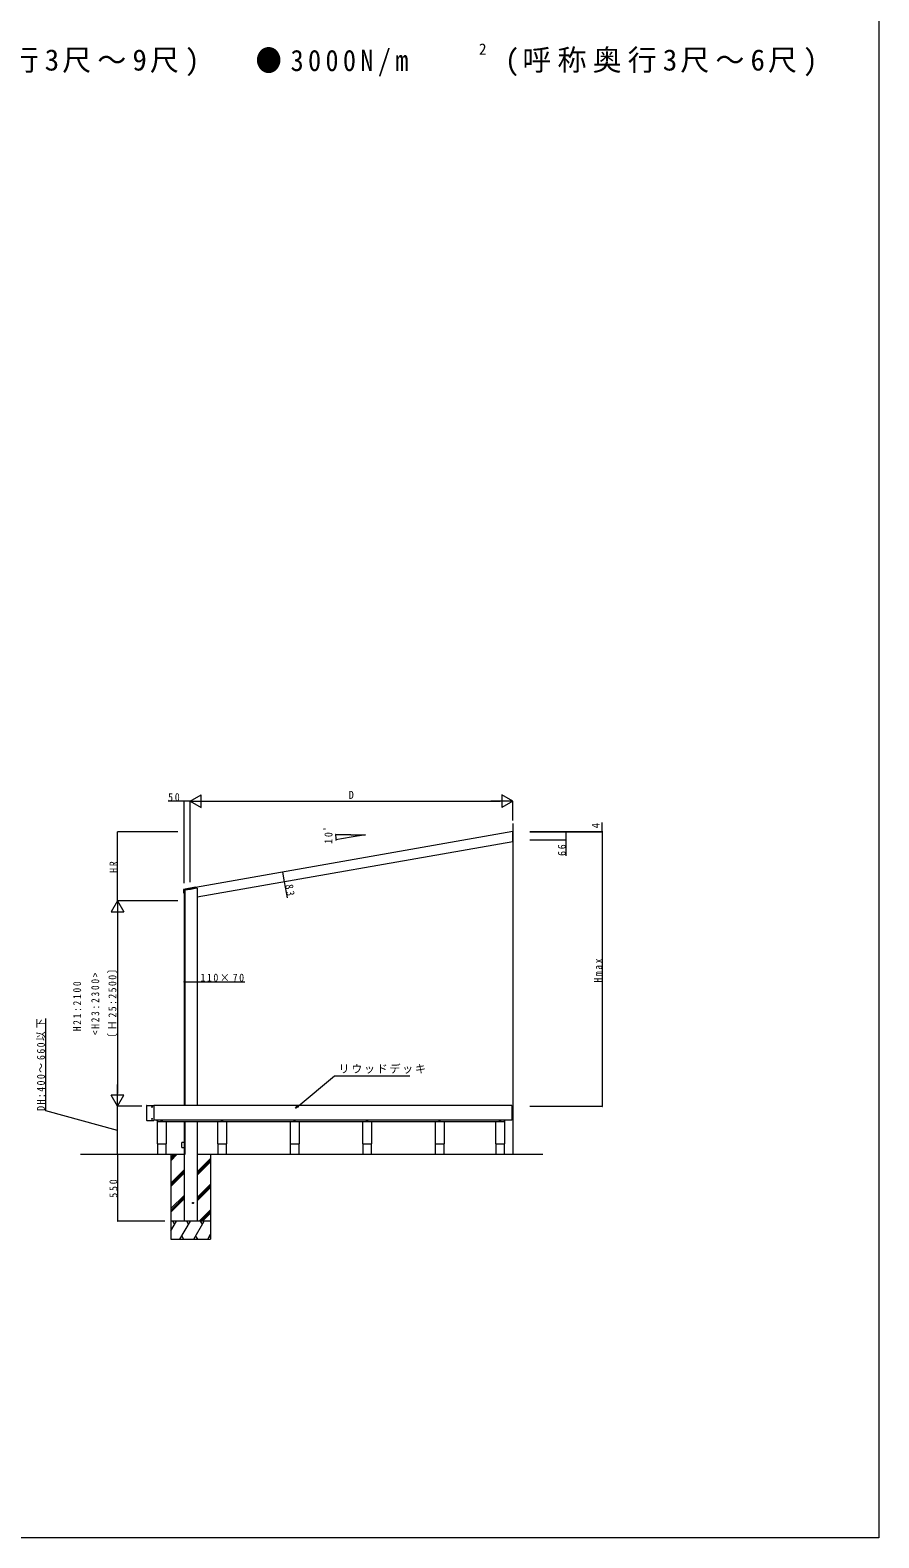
# Model space of a CAD drawing. Units: millimetres, scale not verified. Extents: x -7920 to 7920, y -12800 to 12777.
# Drawn here: x 897 to 7920, y -12800 to -317 of the extents above; entities that cross this region are included whole.
import ezdxf
from ezdxf.enums import TextEntityAlignment as Align

# ---------------------------------------------------------------- set-up
doc = ezdxf.new("R2010")
doc.units = ezdxf.units.MM
doc.header["$LTSCALE"] = 60
doc.linetypes.add('USER1', pattern=[4, 3, -1])
doc.linetypes.add('USER2', pattern=[13, 10, -1, 1, -1])
for name, color, linetype, lineweight in [('0-1_USER1', 7, 'Continuous', 18), ('0-2_YKK_ZWAK', 7, 'Continuous', 18), ('0-3_YKK_12', 2, 'Continuous', 18), ('0-4_YKK_A1', 4, 'Continuous', 18), ('0-5_YKK_13', 4, 'Continuous', 18), ('0-6_YKK_D', 6, 'Continuous', 18), ('0-7_YKK_Z1', 7, 'Continuous', 18)]:
    doc.layers.add(name, color=color, linetype=linetype, lineweight=lineweight)
doc.styles.add('ＭＳ ゴシック', font='')
doc.styles.get('ＭＳ ゴシック').set_extended_font_data('MS Gothic')

msp = doc.modelspace()

# ---------------------------------------------------------------- linework, layer by layer
at = {"layer": '0-2_YKK_ZWAK'}
for p, q in [((7920, 12160), (7920, -12800)), ((7920, -12800), (-7920, -12800))]:
    msp.add_line(p, q, dxfattribs=at)
at = {"layer": '0-3_YKK_12'}
for p, q in [((4882.22, -9220.94), (1920.22, -9220.94)), ((4882.22, -9220.94), (4882.22, -9340.94)), ((4882.22, -9340.94), (1920.22, -9340.94)), ((1950.22, -9340.94), (1950.22, -9351.94)), ((1950.22, -9351.94), (2484.72, -9351.94)), ((2022.22, -9351.94), (2022.22, -9538.94)), ((2484.72, -9351.94), (4819.28, -9351.94)), ((2522.22, -9351.94), (2522.22, -9538.94)), ((3122.22, -9351.94), (3122.22, -9538.94)), ((3722.22, -9351.94), (3722.22, -9538.94)), ((4322.22, -9351.94), (4322.22, -9538.94)), ((4822.22, -9340.94), (4822.22, -9538.94)), ((1949.57, -9538.94), (1949.57, -9626.94)), ((2019.87, -9538.94), (2019.87, -9626.94)), ((2449.57, -9538.94), (2449.57, -9626.94)), ((2519.87, -9538.94), (2519.87, -9626.94)), ((3049.57, -9538.94), (3049.57, -9626.94)), ((3119.87, -9538.94), (3119.87, -9626.94)), ((3649.57, -9538.94), (3649.57, -9626.94)), ((3719.87, -9538.94), (3719.87, -9626.94)), ((4249.57, -9538.94), (4249.57, -9626.94)), ((4319.87, -9538.94), (4319.87, -9626.94)), ((4749.57, -9538.94), (4749.57, -9626.94)), ((4819.87, -9538.94), (4819.87, -9626.94))]:
    msp.add_line(p, q, dxfattribs=at)
for points in [[(1947.22, -9340.94), (1947.22, -9538.94), (2022.22, -9538.94)], [(2447.22, -9351.94), (2447.22, -9538.94), (2522.22, -9538.94)], [(3047.22, -9351.94), (3047.22, -9538.94), (3122.22, -9538.94)], [(3647.22, -9351.94), (3647.22, -9538.94), (3722.22, -9538.94)], [(4247.22, -9351.94), (4247.22, -9538.94), (4322.22, -9538.94)], [(4747.22, -9351.94), (4747.22, -9538.94), (4822.22, -9538.94)]]:
    msp.add_lwpolyline(points, dxfattribs=at)
at = {"layer": '0-4_YKK_A1'}
for p, q in [((4890.22, -6951.65), (2264.85, -7414.57)), ((3550.81, -6978.04), (3670.69, -6978.04)), ((3670.69, -6978.04), (3554.43, -6998.54)), ((4890.22, -7035.93), (4890.22, -6951.65)), ((4890.22, -7035.93), (2280.22, -7496.14)), ((2166.22, -7431.19), (2166.23, -7431.14)), ((2166.22, -7431.19), (2166.22, -7460.14)), ((2166.23, -7460.2), (2166.22, -7460.14)), ((2166.23, -7431.14), (2166.24, -7431.09)), ((2166.25, -7460.25), (2166.23, -7460.2)), ((2166.24, -7431.09), (2166.26, -7431.04)), ((2166.27, -7460.3), (2166.25, -7460.25)), ((2166.26, -7431.04), (2166.29, -7431)), ((2166.31, -7460.35), (2166.27, -7460.3)), ((2166.29, -7431), (2166.33, -7430.96)), ((2166.36, -7460.39), (2166.31, -7460.35)), ((2166.33, -7430.96), (2166.37, -7430.93)), ((2166.41, -7460.41), (2166.36, -7460.39)), ((2166.37, -7430.93), (2166.42, -7430.91)), ((2166.46, -7460.43), (2166.41, -7460.41)), ((2166.42, -7430.91), (2166.47, -7430.89)), ((2166.52, -7460.44), (2166.46, -7460.43)), ((2264.38, -7413.63), (2166.47, -7430.89)), ((2166.52, -7460.44), (2169.82, -7460.44)), ((2169.82, -7460.44), (2169.82, -7456.94)), ((2169.82, -7456.94), (2177.31, -7456.94)), ((2170.22, -7456.94), (2170.22, -9220.94)), ((2177.31, -7456.94), (2177.42, -7456.94)), ((2177.48, -7456.93), (2177.42, -7456.94)), ((2177.54, -7456.91), (2177.48, -7456.93)), ((2177.59, -7456.89), (2177.54, -7456.91)), ((2177.63, -7456.85), (2177.59, -7456.89)), ((2177.67, -7456.8), (2177.63, -7456.85)), ((2177.7, -7456.75), (2177.67, -7456.8)), ((2177.72, -7456.7), (2177.7, -7456.75)), ((2177.72, -7436.13), (2177.73, -7436.08)), ((2177.72, -7456.64), (2177.72, -7436.13)), ((2177.72, -7456.64), (2177.72, -7456.7)), ((2177.73, -7436.08), (2177.74, -7436.02)), ((2177.74, -7436.02), (2177.76, -7435.98)), ((2177.76, -7435.98), (2177.79, -7435.93)), ((2177.79, -7435.93), (2177.83, -7435.9)), ((2177.83, -7435.9), (2177.87, -7435.87)), ((2177.87, -7435.87), (2177.92, -7435.85)), ((2177.92, -7435.85), (2177.97, -7435.83)), ((2177.97, -7435.83), (2223.03, -7427.89)), ((2265.22, -7420.94), (2178.22, -7436.28)), ((2178.22, -7436.28), (2178.22, -9220.94)), ((2223.03, -7427.89), (2263.62, -7420.73)), ((2263.92, -7420.82), (2263.62, -7420.73)), ((2263.92, -7420.82), (2265.6, -7420.52)), ((2264.38, -7413.63), (2264.44, -7413.62)), ((2264.44, -7413.62), (2264.5, -7413.63)), ((2264.5, -7413.63), (2264.55, -7413.65)), ((2264.55, -7413.65), (2264.61, -7413.68)), ((2264.61, -7413.68), (2264.65, -7413.72)), ((2264.65, -7413.72), (2264.69, -7413.76)), ((2264.69, -7413.76), (2264.71, -7413.82)), ((2264.71, -7413.82), (2264.73, -7413.87)), ((2265.84, -7420.18), (2264.73, -7413.87)), ((2280.22, -7420.94), (2265.22, -7420.94)), ((2265.65, -7420.51), (2265.6, -7420.52)), ((2265.71, -7420.48), (2265.65, -7420.51)), ((2265.75, -7420.44), (2265.71, -7420.48)), ((2265.79, -7420.4), (2265.75, -7420.44)), ((2265.82, -7420.35), (2265.79, -7420.4)), ((2265.84, -7420.29), (2265.82, -7420.35)), ((2265.84, -7420.18), (2265.84, -7420.23)), ((2265.84, -7420.23), (2265.84, -7420.29)), ((2280.22, -7420.94), (2280.22, -9220.94)), ((2170.22, -9351.94), (2170.22, -9626.94)), ((2178.22, -9351.94), (2178.22, -9626.94)), ((2280.22, -9351.94), (2280.22, -9626.94)), ((2170.22, -9525.62), (2152.22, -9525.94)), ((2152.22, -9567.94), (2170.22, -9568.25)), ((2170.22, -9626.94), (2170.22, -10176.94)), ((2280.22, -9626.94), (2280.22, -10176.94))]:
    msp.add_line(p, q, dxfattribs=at)
msp.add_lwpolyline([(2152.22, -9567.94), (2152.22, -9546.94), (2152.22, -9525.94)], dxfattribs=at)
at = {"layer": '0-4_YKK_A1', "linetype": 'USER1'}
msp.add_circle((2244.22, -10026.94), 4.5, dxfattribs=at)
at = {"layer": '0-5_YKK_13'}
for p, q in [((1860.22, -9219.94), (1860.22, -9342.34)), ((1861.22, -9218.94), (1919.22, -9218.94)), ((1903.17, -9230.79), (1904.37, -9230.79)), ((1903.17, -9230.79), (1903.17, -9231.49)), ((1903.17, -9231.49), (1904.37, -9231.49)), ((1904.87, -9229.09), (1904.87, -9230.29)), ((1904.87, -9229.09), (1905.57, -9229.09)), ((1904.87, -9231.99), (1904.87, -9233.19)), ((1904.87, -9233.19), (1905.57, -9233.19)), ((1905.57, -9229.09), (1905.57, -9230.29)), ((1905.57, -9231.99), (1905.57, -9233.19)), ((1906.07, -9230.79), (1907.27, -9230.79)), ((1906.07, -9231.49), (1907.27, -9231.49)), ((1907.27, -9230.79), (1907.27, -9231.49)), ((1920.22, -9219.94), (1920.22, -9342.34)), ((1861.22, -9343.34), (1919.22, -9343.34)), ((1903.17, -9330.79), (1904.37, -9330.79)), ((1903.17, -9330.79), (1903.17, -9331.49)), ((1903.17, -9331.49), (1904.37, -9331.49)), ((1904.87, -9329.09), (1904.87, -9330.29)), ((1904.87, -9329.09), (1905.57, -9329.09)), ((1904.87, -9331.99), (1904.87, -9333.19)), ((1904.87, -9333.19), (1905.57, -9333.19)), ((1905.57, -9329.09), (1905.57, -9330.29)), ((1905.57, -9331.99), (1905.57, -9333.19)), ((1906.07, -9330.79), (1907.27, -9330.79)), ((1906.07, -9331.49), (1907.27, -9331.49)), ((1907.27, -9330.79), (1907.27, -9331.49)), ((1947.22, -9346.44), (1947.22, -9340.94)), ((1947.22, -9346.44), (1948.42, -9350.93)), ((4822.28, -9346.44), (4821.07, -9350.93)), ((4822.28, -9346.44), (4822.28, -9340.94))]:
    msp.add_line(p, q, dxfattribs=at)
at = {"layer": '0-5_YKK_13', "linetype": 'USER2'}
for p, q in [((1901.07, -9231.14), (1909.37, -9231.14)), ((1905.22, -9235.29), (1905.22, -9226.99)), ((1901.07, -9331.14), (1909.37, -9331.14)), ((1905.22, -9335.29), (1905.22, -9326.99))]:
    msp.add_line(p, q, dxfattribs=at)
at = {"layer": '0-5_YKK_13'}
for points in [[(1950.22, -9340.94), (1950.22, -9352.04), (1949.87, -9352.04)], [(4819.28, -9340.94), (4819.28, -9352.04), (4819.62, -9352.04)]]:
    msp.add_lwpolyline(points, dxfattribs=at)
for centre in [(1905.22, -9231.14), (1905.22, -9331.14)]:
    msp.add_circle(centre, 3.65, dxfattribs=at)
for centre, radius, start, end in [((1861.22, -9219.94), 1, 90, 180), ((1904.37, -9230.29), 0.5, 270, 0), ((1904.37, -9231.99), 0.5, 0, 90), ((1906.07, -9230.29), 0.5, 180, 270), ((1906.07, -9231.99), 0.5, 90, 180), ((1919.22, -9219.94), 1, 0, 90), ((1861.22, -9342.34), 1, 180, 270), ((1904.37, -9330.29), 0.5, 270, 0), ((1904.37, -9331.99), 0.5, 0, 90), ((1906.07, -9330.29), 0.5, 180, 270), ((1906.07, -9331.99), 0.5, 90, 180), ((1919.22, -9342.34), 1, 270, 0), ((1949.87, -9350.54), 1.5, 195, 270), ((1984.72, -9341.94), 6.5, 171.14996, 8.85004), ((2484.72, -9341.94), 6.5, 171.14996, 8.85004), ((3084.72, -9341.94), 6.5, 171.14996, 8.85004), ((3684.72, -9341.94), 6.5, 171.14996, 8.85004), ((4284.72, -9341.94), 6.5, 171.14996, 8.85004), ((4784.72, -9341.94), 6.5, 171.14996, 8.85004), ((4819.62, -9350.54), 1.5, 270, 345)]:
    msp.add_arc(centre, radius, start, end, dxfattribs=at)
at = {"layer": '0-6_YKK_D'}
for p, q in [((2170.22, -6701.65), (2037.92, -6701.65)), ((2170.22, -7380.5), (2170.22, -6700.65)), ((2220.22, -6701.65), (2170.22, -6701.65)), ((2220.22, -6701.65), (2311.16, -6649.15)), ((2220.22, -7371.69), (2220.22, -6700.65)), ((2220.22, -7371.69), (2220.22, -6700.65)), ((2220.22, -6701.65), (2402.09, -6701.65)), ((2220.22, -6701.65), (2311.16, -6754.15)), ((2311.16, -6754.15), (2311.16, -6649.15)), ((2325.22, -6701.65), (4785.22, -6701.65)), ((4890.22, -6701.65), (4708.36, -6701.65)), ((4799.29, -6649.15), (4799.29, -6754.15)), ((4890.22, -6701.65), (4799.29, -6649.15)), ((4890.22, -6701.65), (4799.29, -6754.15)), ((4890.22, -6860.75), (4890.22, -6700.65)), ((2120.22, -6955.7), (1619.22, -6955.7)), ((1620.22, -7526.94), (1620.22, -6955.7)), ((3549.81, -6978.04), (3423.62, -6978.04)), ((5030.99, -6951.65), (5631.99, -6951.65)), ((5030.99, -6955.7), (5331.99, -6955.7)), ((5030.99, -6955.7), (5631.99, -6955.7)), ((5030.99, -6955.7), (5631.99, -6955.7)), ((5330.99, -6955.7), (5330.99, -7021.7)), ((5630.99, -6951.65), (5630.99, -6876.95)), ((5630.99, -6955.7), (5630.99, -6951.65)), ((5630.99, -6955.7), (5630.99, -9226.94)), ((3553.44, -6998.71), (3427.38, -7020.94)), ((5030.99, -7021.7), (5331.99, -7021.7)), ((5330.99, -7021.7), (5330.99, -7154)), ((2985.55, -7287.49), (2999.96, -7369.23)), ((2999.96, -7369.23), (3023.07, -7500.31)), ((1620.22, -7526.94), (1567.72, -7617.87)), ((2120.22, -7526.94), (1619.22, -7526.94)), ((2120.22, -7526.94), (1619.22, -7526.94)), ((1620.22, -7526.94), (1620.22, -7708.8)), ((1620.22, -7526.94), (1672.72, -7617.87)), ((1567.72, -7617.87), (1672.72, -7617.87)), ((1620.22, -7631.94), (1620.22, -9121.94)), ((2170.22, -8196.43), (2280.22, -8196.43)), ((2280.22, -8196.43), (2672.52, -8196.43)), ((1027.34, -9265.09), (1027.34, -8499.89)), ((3113.51, -9226.88), (3414.62, -8973.72)), ((3414.62, -8973.72), (4040.12, -8973.72)), ((1620.22, -9226.94), (1620.22, -9045.07)), ((1672.72, -9136), (1567.72, -9136)), ((1620.22, -9226.94), (1567.72, -9136)), ((1820.22, -9226.94), (1619.22, -9226.94)), ((1620.22, -9226.94), (1672.72, -9136)), ((1620.22, -9626.94), (1620.22, -9226.94)), ((3093.99, -9243.29), (3109.12, -9221.65)), ((3093.99, -9243.29), (3113.51, -9226.88)), ((3117.91, -9232.11), (3093.99, -9243.29)), ((5030.99, -9226.94), (5631.99, -9226.94)), ((1620.22, -9426.94), (1027.34, -9265.09)), ((1620.22, -9626.94), (1620.22, -10176.94)), ((2010.22, -10176.94), (1619.22, -10176.94))]:
    msp.add_line(p, q, dxfattribs=at)
for centre, radius, start, end in [((2170.22, -6701.65), 1.59, 0, 180), ((2170.22, -6701.65), 1.59, 180, 0), ((1620.22, -6955.7), 1.59, 90, 270), ((1620.22, -6955.7), 1.59, 270, 90), ((3424.62, -6978.04), 1.59, 90, 270), ((3424.62, -6978.04), 1.59, 270, 90), ((3670.69, -6978.04), 246.06, 180, 190), ((5330.99, -6955.7), 1.59, 90, 270), ((5330.99, -6955.7), 1.59, 270, 90), ((5630.99, -6951.65), 1.59, 90, 270), ((5630.99, -6955.7), 1.59, 90, 270), ((5630.99, -6955.7), 1.59, 90, 270), ((5630.99, -6951.65), 1.59, 270, 90), ((5630.99, -6955.7), 1.59, 270, 90), ((5630.99, -6955.7), 1.59, 270, 90), ((3428.36, -7020.77), 1.59, 100, 280), ((3428.36, -7020.77), 1.59, 280, 100), ((5330.99, -7021.7), 1.59, 90, 270), ((5330.99, -7021.7), 1.59, 270, 90), ((2985.55, -7287.49), 1.59, 100, 280), ((2985.55, -7287.49), 1.59, 280, 100), ((2999.96, -7369.23), 1.59, 100, 280), ((2999.96, -7369.23), 1.59, 280, 100), ((2170.22, -8196.43), 1.59, 0, 180), ((2170.22, -8196.43), 1.59, 180, 0), ((2280.22, -8196.43), 1.59, 0, 180), ((2280.22, -8196.43), 1.59, 180, 0), ((5630.99, -9226.94), 1.59, 90, 270), ((5630.99, -9226.94), 1.59, 270, 90), ((1620.22, -9626.94), 1.59, 90, 270), ((1620.22, -9626.94), 1.59, 90, 270), ((1620.22, -9626.94), 1.59, 270, 90), ((1620.22, -9626.94), 1.59, 270, 90), ((1620.22, -10176.94), 1.59, 90, 270), ((1620.22, -10176.94), 1.59, 270, 90)]:
    msp.add_arc(centre, radius, start, end, dxfattribs=at)
at = {"layer": '0-7_YKK_Z1'}
for p, q in [((4890.22, -6884.98), (4890.22, -9626.94)), ((2170.22, -9626.94), (1313.38, -9626.94)), ((2060.22, -9626.94), (2060.22, -10326.94)), ((2060.22, -9678.48), (2111.77, -9626.94)), ((2060.22, -9664.34), (2097.63, -9626.94)), ((2060.22, -9650.2), (2083.49, -9626.94)), ((5140.22, -9626.94), (2280.22, -9626.94)), ((2280.22, -9768.56), (2390.22, -9658.56)), ((2280.22, -9782.71), (2390.22, -9672.71)), ((2280.22, -9796.85), (2390.22, -9686.85)), ((2390.22, -9626.94), (2390.22, -10326.94)), ((2060.22, -9862.33), (2170.22, -9752.33)), ((2060.22, -9876.47), (2170.22, -9766.47)), ((2060.22, -9890.61), (2170.22, -9780.61)), ((2060.22, -10074.46), (2170.22, -9964.46)), ((2060.22, -10088.6), (2170.22, -9978.6)), ((2280.22, -9980.69), (2390.22, -9870.7)), ((2280.22, -9994.84), (2390.22, -9884.84)), ((2280.22, -10008.98), (2390.22, -9898.98)), ((2060.22, -10102.75), (2170.22, -9992.75)), ((2296.11, -10176.94), (2390.22, -10082.83)), ((2310.25, -10176.94), (2390.22, -10096.97)), ((2324.39, -10176.94), (2390.22, -10111.11)), ((2060.22, -10258.41), (2107.26, -10176.94)), ((2390.22, -10176.94), (2060.22, -10176.94)), ((2092.26, -10202.92), (2077.26, -10176.94)), ((2136.13, -10326.94), (2222.73, -10176.94)), ((2169.88, -10176.94), (2170.22, -10176.59)), ((2207.73, -10202.92), (2192.73, -10176.94)), ((2250.7, -10326.94), (2337.3, -10176.94)), ((2322.3, -10202.92), (2307.3, -10176.94)), ((2060.22, -10326.94), (2390.22, -10326.94)), ((2151.13, -10300.96), (2166.13, -10326.94)), ((2265.7, -10300.96), (2280.7, -10326.94)), ((2366.17, -10326.94), (2389.77, -10286.06)), ((2381.17, -10300.96), (2390.22, -10316.64))]:
    msp.add_line(p, q, dxfattribs=at)

# ---------------------------------------------------------------- texts
at = {"layer": '0-1_USER1', "style": 'ＭＳ ゴシック'}
msp.add_text('2', height=93.84, dxfattribs=at).set_placement((4609.92, -548.81), align=Align.BOTTOM_LEFT)
at = {"layer": '0-1_USER1', "char_height": 176, "attachment_point": 7, "style": 'ＭＳ ゴシック'}
for s, insert in [('\\T1.21;(呼称奥行3尺～9尺)', (-289.72, -698.16)), ('\\T1.34;\\W0.9;●3000N/m', (2762.6, -698.16)), ('\\T1.21;(呼称奥行3尺～6尺)', (4825.3, -698.16))]:
    msp.add_mtext(s, dxfattribs=dict(at, insert=insert))
at = {"layer": '0-6_YKK_D', "color": 7, "style": 'ＭＳ ゴシック'}
msp.add_text('D', height=65.98, dxfattribs=at).set_placement((3531.22, -6701.05), align=Align.BOTTOM_LEFT)
msp.add_text('4', height=65.98, rotation=90, dxfattribs=at).set_placement((5630.39, -6925.55), align=Align.BOTTOM_LEFT)
at = {"layer": '0-6_YKK_D', "color": 7, "char_height": 65.98, "attachment_point": 7, "style": 'ＭＳ ゴシック'}
for s, insert in [('\\T1.37;\\W0.9;50', (2038.52, -6701.05)), ('\\T1.32;\\W0.9;110×70', (2306.72, -8195.43)), ('\\T1.17;リウッドデッキ', (3449.68, -8956.83))]:
    msp.add_mtext(s, dxfattribs=dict(at, insert=insert))
for s, insert, rotation in [('\\T1.38;\\W0.9;10ﾟ', (3398.04, -7054.17), 88.848), ('\\T1.37;\\W0.9;66', (5330.39, -7153.4), 90), ('\\T1.37;\\W0.9;HR', (1619.42, -7294.12), 90), ('\\T1.37;\\W0.9;83', (3005.55, -7395.16), 280), ('\\T1.29;\\W0.9;〔Ｈ25:2500〕', (1619.22, -8700.94), 90), ('\\T1.39;\\W0.85;Hmax', (5630.19, -8201.72), 90), ('\\T1.4;\\W0.85;H21:2100', (1319.22, -8604.94), 90), ('\\T1.4;\\W0.85;\\~<H23:2300>', (1469.22, -8691.34), 90), ('\\T1.3;\\W0.9;DH:400～660以下', (1026.34, -9264.09), 90), ('\\T1.38;\\W0.9;550', (1619.22, -9983.54), 90)]:
    msp.add_mtext(s, dxfattribs=dict(at, insert=insert, rotation=rotation))

doc.saveas('drawing.dxf')
